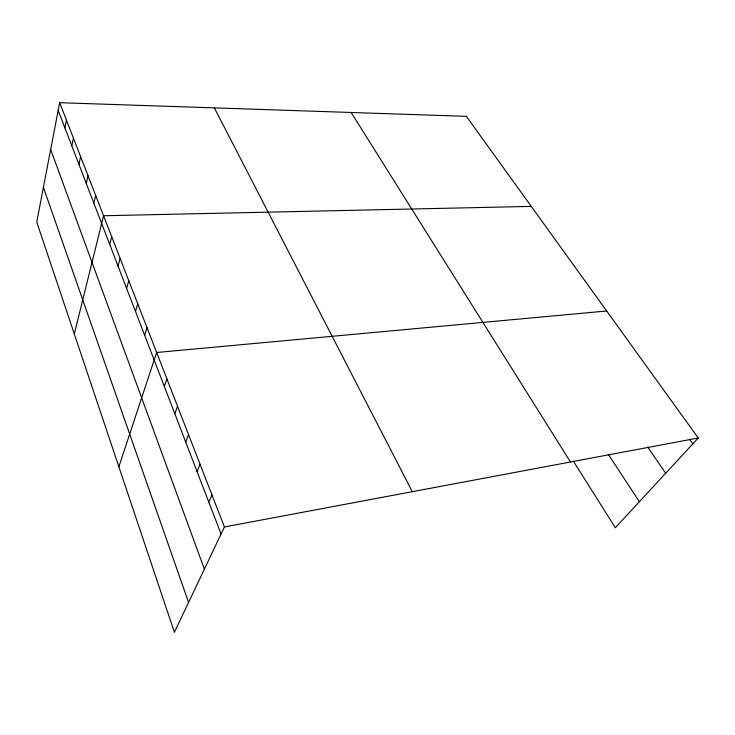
<?xml version="1.0" encoding="UTF-8"?>
<svg xmlns="http://www.w3.org/2000/svg" width="735" height="735" viewBox="0 0 735 735"><rect width="100%" height="100%" fill="white"/><g stroke="black" fill="none" stroke-linecap="round" stroke-linejoin="round"><path stroke-width="1.1" d="M59.664 102.689L36.75 222.016L174.397 632.311L224.395 526.967L59.664 102.689L466.348 116.341L698.25 437.996L615.324 527.739L573.3 461.001M64.9 127.881L66.444 120.145M71.819 145.87L73.427 138.134M78.939 164.401L80.62 156.656M86.28 183.484L88.035 175.748M93.85 203.172L95.679 195.436M74.308 333.956L103.561 215.75L531.276 206.397M109.708 244.415L111.702 236.707M118.023 266.033L120.108 258.352M126.613 288.377L128.79 280.724M135.488 311.456L137.767 303.84M144.666 335.335L147.046 327.746M118.868 466.789L156.656 352.497L606.678 310.988M164.3 386.389L166.909 378.911M174.811 413.722L177.548 406.308M185.716 442.093L188.592 434.752M197.044 471.548L200.067 464.299M208.814 502.161L211.992 495.013M224.395 526.967L698.25 437.996M689.632 439.273L692.875 443.811M647.755 447.027L665.68 473.239M608.258 454.239L639.367 501.72M351.165 112.473L570.489 461.984M214.363 107.88L412.298 491.687M58.184 110.415L221.06 533.996M50.669 149.508L204.394 569.12M43.402 187.388L188.573 602.443"/></g></svg>
